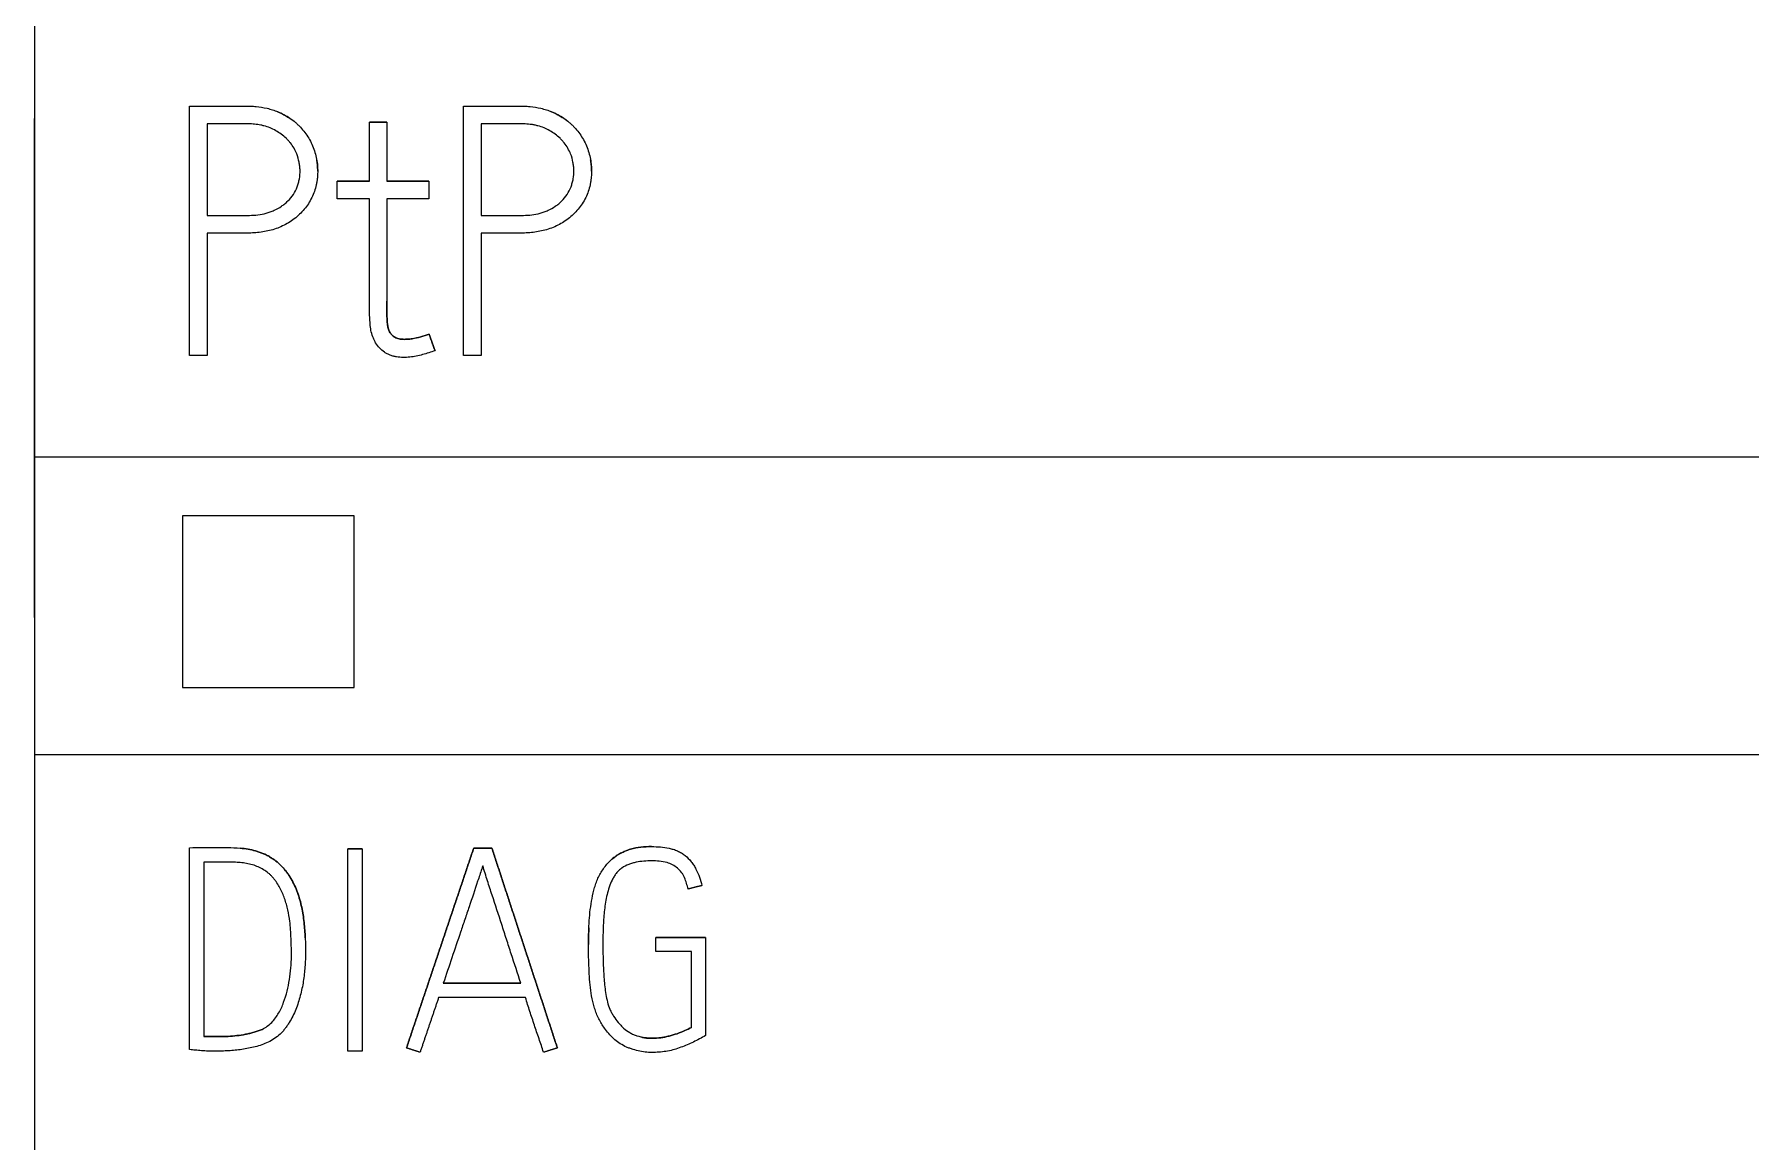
# Model space of a CAD drawing. Header units: millimetres. Extents: x 6750 to 121550, y -28210 to 66060.
# Drawn here: x 16093.57 to 16103.44, y 16185.09 to 16191.46 of the extents above; entities that cross this region are included whole.
import ezdxf

# ---------------------------------------------------------------- set-up
doc = ezdxf.new("R2010")
doc.units = ezdxf.units.MM
doc.layers.add('1', color=7, linetype='Continuous')

# ---------------------------------------------------------------- blocks, each defined once
blk = doc.blocks.new('1')
at = {"layer": '1', "color": 7, "linetype": 'Continuous', "lineweight": 13}
for p, q in [((40264.824, 18146.799), (40264.824, 18143.2)), ((40264.824, 18139.999), (40264.824, 18143.2)), ((40264.824, 18139.999), (40264.824, 18122.849))]:
    blk.add_line(p, q, dxfattribs=at)
blk = doc.blocks.new('2')
at = {"layer": '1', "color": 7, "linetype": 'Continuous', "lineweight": 13}
for p, q in [((40322.163, 18142.279), (40322.163, 18136.492)), ((40323.158, 18137.142), (40323.158, 18138.742)), ((40324.913, 18137.142), (40324.913, 18138.742)), ((40323.271, 18138.629), (40323.271, 18138.041)), ((40324.312, 18138.261), (40324.312, 18138.64)), ((40324.312, 18138.64), (40324.312, 18138.64)), ((40324.423, 18138.64), (40324.312, 18138.64)), ((40324.312, 18138.64), (40324.423, 18138.64)), ((40324.423, 18138.64), (40324.423, 18138.261)), ((40324.423, 18138.64), (40324.423, 18138.64)), ((40325.026, 18138.629), (40325.026, 18138.041)), ((40323.979, 18138.325), (40323.979, 18138.325)), ((40324.103, 18138.147), (40324.103, 18138.261)), ((40324.103, 18138.261), (40324.103, 18138.261)), ((40324.312, 18138.261), (40324.103, 18138.261)), ((40324.103, 18138.261), (40324.312, 18138.261)), ((40324.691, 18138.261), (40324.423, 18138.261)), ((40324.423, 18138.261), (40324.691, 18138.261)), ((40324.691, 18138.261), (40324.691, 18138.147)), ((40324.691, 18138.261), (40324.691, 18138.261)), ((40325.734, 18138.325), (40325.734, 18138.325)), ((40324.312, 18138.147), (40324.103, 18138.147)), ((40324.691, 18138.147), (40324.423, 18138.147)), ((40323.271, 18137.928), (40323.271, 18137.142)), ((40325.026, 18137.928), (40325.026, 18137.142)), ((40324.426, 18137.344), (40324.426, 18137.344)), ((40324.44, 18137.294), (40324.44, 18137.294)), ((40324.474, 18137.26), (40324.474, 18137.26)), ((40324.693, 18137.28), (40324.693, 18137.28)), ((40323.271, 18137.142), (40323.158, 18137.142)), ((40324.731, 18137.173), (40324.731, 18137.173)), ((40325.026, 18137.142), (40324.913, 18137.142)), ((40322.163, 18136.492), (40322.163, 18134.582)), ((40337.163, 18136.492), (40322.163, 18136.492)), ((40323.113, 18136.115), (40323.113, 18135.015)), ((40324.213, 18136.115), (40323.113, 18136.115)), ((40324.213, 18135.015), (40324.213, 18136.115)), ((40323.113, 18135.015), (40324.213, 18135.015)), ((40322.163, 18134.582), (40322.163, 18076.348)), ((40337.163, 18134.582), (40322.163, 18134.582)), ((40323.158, 18132.692), (40323.158, 18133.987)), ((40323.483, 18133.984), (40323.483, 18133.984)), ((40324.173, 18133.98), (40324.173, 18133.98)), ((40324.263, 18133.98), (40324.173, 18133.98)), ((40324.173, 18133.98), (40324.263, 18133.98)), ((40324.173, 18132.683), (40324.173, 18133.98)), ((40324.263, 18133.98), (40324.263, 18133.98)), ((40324.263, 18133.98), (40324.263, 18132.683)), ((40325.095, 18133.985), (40324.979, 18133.985)), ((40324.979, 18133.985), (40324.979, 18133.985)), ((40324.979, 18133.985), (40325.095, 18133.985)), ((40325.095, 18133.985), (40325.095, 18133.985)), ((40326.119, 18133.994), (40326.119, 18133.994)), ((40323.25, 18133.895), (40323.25, 18132.777)), ((40325.865, 18133.913), (40325.865, 18133.913)), ((40326.441, 18133.744), (40326.441, 18133.744)), ((40326.146, 18133.322), (40326.146, 18133.412)), ((40326.465, 18133.412), (40326.146, 18133.412)), ((40326.146, 18133.412), (40326.146, 18133.412)), ((40326.146, 18133.412), (40326.465, 18133.412)), ((40326.465, 18133.412), (40326.465, 18133.412)), ((40326.465, 18133.412), (40326.465, 18132.783)), ((40323.901, 18133.311), (40323.901, 18133.311)), ((40325.715, 18133.367), (40325.715, 18133.367)), ((40326.375, 18133.322), (40326.146, 18133.322)), ((40326.375, 18132.835), (40326.375, 18133.322)), ((40325.28, 18133.118), (40324.784, 18133.118)), ((40324.784, 18133.118), (40325.28, 18133.118)), ((40325.311, 18133.026), (40324.754, 18133.026)), ((40323.406, 18132.777), (40323.406, 18132.777)), ((40323.623, 18132.822), (40323.623, 18132.822)), ((40326.124, 18132.765), (40326.124, 18132.765)), ((40326.332, 18132.814), (40326.332, 18132.814)), ((40324.263, 18132.683), (40324.173, 18132.683)), ((40324.548, 18132.703), (40324.548, 18132.703)), ((40325.515, 18132.703), (40325.515, 18132.703))]:
    blk.add_line(p, q, dxfattribs=at)
at = {"layer": '1', "color": 7, "linetype": 'Continuous', "lineweight": 25}
for p, q in [((40323.723, 18138.706), (40323.723, 18138.706)), ((40325.478, 18138.706), (40325.478, 18138.706))]:
    blk.add_line(p, q, dxfattribs=at)
at = {"layer": '1', "color": 7, "linetype": 'Continuous', "lineweight": 13}
for points, knots in [([(40323.158, 18138.742), (40323.253, 18138.742), (40323.371, 18138.742), (40323.49, 18138.742), (40323.525, 18138.742), (40323.537, 18138.742), (40323.561, 18138.742), (40323.573, 18138.741), (40323.608, 18138.737), (40323.631, 18138.734), (40323.666, 18138.725), (40323.678, 18138.722), (40323.7, 18138.715), (40323.712, 18138.711), (40323.723, 18138.706)], [0, 0, 0, 0, 0.5, 0.625, 0.625, 0.6875, 0.6875, 0.75, 0.75, 0.875, 0.875, 0.9375, 0.9375, 1, 1, 1, 1]), ([(40323.723, 18138.706), (40323.75, 18138.694), (40323.776, 18138.68), (40323.813, 18138.656), (40323.825, 18138.647), (40323.842, 18138.633), (40323.847, 18138.628), (40323.858, 18138.618), (40323.863, 18138.612), (40323.888, 18138.585), (40323.906, 18138.562), (40323.929, 18138.524), (40323.936, 18138.511), (40323.948, 18138.484), (40323.953, 18138.47), (40323.962, 18138.442), (40323.966, 18138.428), (40323.973, 18138.399), (40323.975, 18138.385), (40323.98, 18138.34), (40323.98, 18138.311), (40323.976, 18138.275), (40323.975, 18138.267), (40323.973, 18138.253), (40323.971, 18138.245), (40323.966, 18138.224), (40323.962, 18138.209), (40323.953, 18138.182), (40323.947, 18138.168), (40323.934, 18138.142), (40323.927, 18138.129), (40323.903, 18138.091), (40323.884, 18138.069), (40323.852, 18138.038), (40323.841, 18138.028), (40323.817, 18138.01), (40323.793, 18137.993), (40323.767, 18137.98), (40323.74, 18137.967), (40323.726, 18137.961), (40323.684, 18137.947), (40323.656, 18137.94), (40323.612, 18137.933), (40323.597, 18137.931), (40323.568, 18137.929), (40323.553, 18137.928), (40323.531, 18137.927), (40323.523, 18137.928), (40323.509, 18137.928), (40323.486, 18137.928), (40323.405, 18137.928), (40323.331, 18137.928), (40323.271, 18137.928)], [0, 0, 0, 0, 0.0625, 0.0625, 0.09375, 0.09375, 0.109375, 0.109375, 0.125, 0.125, 0.1875, 0.1875, 0.21875, 0.21875, 0.25, 0.25, 0.28125, 0.28125, 0.3125, 0.3125, 0.375, 0.375, 0.390625, 0.390625, 0.40625, 0.40625, 0.4375, 0.4375, 0.46875, 0.46875, 0.5, 0.5, 0.5625, 0.5625, 0.59375, 0.59375, 0.625, 0.65625, 0.65625, 0.6875, 0.6875, 0.75, 0.75, 0.78125, 0.78125, 0.8125, 0.8125, 0.828125, 0.828125, 0.84375, 0.875, 1, 1, 1, 1]), ([(40323.815, 18138.654), (40323.81, 18138.657), (40323.794, 18138.669), (40323.776, 18138.679), (40323.75, 18138.693), (40323.736, 18138.7), (40323.723, 18138.706)], [0, 0, 0, 0, 0.159134, 0.579567, 0.579567, 1, 1, 1, 1]), ([(40324.913, 18138.742), (40325.008, 18138.742), (40325.126, 18138.742), (40325.245, 18138.742), (40325.281, 18138.742), (40325.292, 18138.742), (40325.316, 18138.742), (40325.328, 18138.741), (40325.363, 18138.737), (40325.386, 18138.734), (40325.421, 18138.725), (40325.433, 18138.722), (40325.456, 18138.715), (40325.467, 18138.711), (40325.478, 18138.706)], [0, 0, 0, 0, 0.5, 0.625, 0.625, 0.6875, 0.6875, 0.75, 0.75, 0.875, 0.875, 0.9375, 0.9375, 1, 1, 1, 1]), ([(40325.478, 18138.706), (40325.505, 18138.694), (40325.531, 18138.68), (40325.568, 18138.656), (40325.58, 18138.647), (40325.597, 18138.633), (40325.602, 18138.628), (40325.613, 18138.618), (40325.618, 18138.612), (40325.644, 18138.585), (40325.661, 18138.562), (40325.684, 18138.524), (40325.691, 18138.511), (40325.703, 18138.484), (40325.708, 18138.47), (40325.718, 18138.442), (40325.722, 18138.428), (40325.728, 18138.399), (40325.73, 18138.385), (40325.735, 18138.34), (40325.735, 18138.311), (40325.731, 18138.275), (40325.73, 18138.267), (40325.728, 18138.253), (40325.726, 18138.245), (40325.722, 18138.224), (40325.718, 18138.209), (40325.708, 18138.182), (40325.703, 18138.168), (40325.69, 18138.142), (40325.682, 18138.129), (40325.658, 18138.091), (40325.639, 18138.069), (40325.607, 18138.038), (40325.596, 18138.028), (40325.572, 18138.01), (40325.548, 18137.993), (40325.522, 18137.98), (40325.495, 18137.967), (40325.481, 18137.961), (40325.439, 18137.947), (40325.411, 18137.94), (40325.367, 18137.933), (40325.353, 18137.931), (40325.323, 18137.929), (40325.308, 18137.928), (40325.286, 18137.927), (40325.279, 18137.928), (40325.264, 18137.928), (40325.242, 18137.928), (40325.16, 18137.928), (40325.086, 18137.928), (40325.026, 18137.928)], [0, 0, 0, 0, 0.0625, 0.0625, 0.09375, 0.09375, 0.109375, 0.109375, 0.125, 0.125, 0.1875, 0.1875, 0.21875, 0.21875, 0.25, 0.25, 0.28125, 0.28125, 0.3125, 0.3125, 0.375, 0.375, 0.390625, 0.390625, 0.40625, 0.40625, 0.4375, 0.4375, 0.46875, 0.46875, 0.5, 0.5, 0.5625, 0.5625, 0.59375, 0.59375, 0.625, 0.65625, 0.65625, 0.6875, 0.6875, 0.75, 0.75, 0.78125, 0.78125, 0.8125, 0.8125, 0.828125, 0.828125, 0.84375, 0.875, 1, 1, 1, 1]), ([(40325.57, 18138.654), (40325.566, 18138.657), (40325.549, 18138.669), (40325.531, 18138.679), (40325.505, 18138.693), (40325.492, 18138.7), (40325.478, 18138.706)], [0, 0, 0, 0, 0.159134, 0.579567, 0.579567, 1, 1, 1, 1]), ([(40323.845, 18138.435), (40323.835, 18138.46), (40323.821, 18138.484), (40323.8, 18138.511), (40323.796, 18138.516), (40323.786, 18138.526), (40323.782, 18138.531), (40323.767, 18138.545), (40323.756, 18138.554), (40323.734, 18138.57), (40323.723, 18138.578), (40323.699, 18138.591), (40323.686, 18138.597), (40323.661, 18138.608), (40323.648, 18138.612), (40323.628, 18138.617), (40323.622, 18138.619), (40323.608, 18138.622), (40323.588, 18138.625), (40323.568, 18138.627), (40323.548, 18138.629), (40323.541, 18138.629), (40323.528, 18138.629), (40323.521, 18138.629), (40323.487, 18138.629), (40323.406, 18138.629), (40323.325, 18138.629), (40323.271, 18138.629)], [0, 0, 0, 0, 0.125, 0.125, 0.15625, 0.15625, 0.1875, 0.1875, 0.25, 0.25, 0.3125, 0.3125, 0.375, 0.375, 0.4375, 0.4375, 0.46875, 0.46875, 0.5, 0.5625, 0.5625, 0.59375, 0.59375, 0.625, 0.625, 0.75, 1, 1, 1, 1]), ([(40325.6, 18138.435), (40325.59, 18138.46), (40325.576, 18138.484), (40325.555, 18138.511), (40325.551, 18138.516), (40325.542, 18138.526), (40325.537, 18138.531), (40325.522, 18138.545), (40325.512, 18138.554), (40325.49, 18138.57), (40325.478, 18138.578), (40325.454, 18138.591), (40325.442, 18138.597), (40325.417, 18138.608), (40325.404, 18138.612), (40325.384, 18138.617), (40325.377, 18138.619), (40325.364, 18138.622), (40325.343, 18138.625), (40325.323, 18138.627), (40325.303, 18138.629), (40325.296, 18138.629), (40325.283, 18138.629), (40325.276, 18138.629), (40325.242, 18138.629), (40325.161, 18138.629), (40325.08, 18138.629), (40325.026, 18138.629)], [0, 0, 0, 0, 0.125, 0.125, 0.15625, 0.15625, 0.1875, 0.1875, 0.25, 0.25, 0.3125, 0.3125, 0.375, 0.375, 0.4375, 0.4375, 0.46875, 0.46875, 0.5, 0.5625, 0.5625, 0.59375, 0.59375, 0.625, 0.625, 0.75, 1, 1, 1, 1]), ([(40323.271, 18138.041), (40323.343, 18138.041), (40323.425, 18138.041), (40323.506, 18138.041), (40323.524, 18138.041), (40323.533, 18138.041), (40323.56, 18138.042), (40323.578, 18138.043), (40323.614, 18138.047), (40323.631, 18138.051), (40323.657, 18138.058), (40323.666, 18138.061), (40323.683, 18138.067), (40323.691, 18138.07), (40323.716, 18138.082), (40323.732, 18138.09), (40323.754, 18138.105), (40323.761, 18138.11), (40323.775, 18138.122), (40323.782, 18138.128), (40323.801, 18138.147), (40323.813, 18138.161), (40323.833, 18138.191), (40323.841, 18138.207), (40323.85, 18138.232), (40323.853, 18138.241), (40323.858, 18138.258), (40323.86, 18138.267), (40323.865, 18138.294), (40323.866, 18138.311), (40323.866, 18138.338), (40323.865, 18138.348), (40323.863, 18138.365), (40323.859, 18138.392), (40323.851, 18138.418), (40323.845, 18138.435)], [0, 0, 0, 0, 0.25, 0.28125, 0.28125, 0.3125, 0.3125, 0.375, 0.375, 0.4375, 0.4375, 0.46875, 0.46875, 0.5, 0.5, 0.5625, 0.5625, 0.59375, 0.59375, 0.625, 0.625, 0.6875, 0.6875, 0.75, 0.75, 0.78125, 0.78125, 0.8125, 0.8125, 0.875, 0.875, 0.90625, 0.90625, 0.9375, 1, 1, 1, 1]), ([(40323.979, 18138.325), (40323.979, 18138.339), (40323.978, 18138.353), (40323.976, 18138.378), (40323.974, 18138.388), (40323.973, 18138.398)], [0, 0, 0, 0, 0.572603, 0.572603, 1, 1, 1, 1]), ([(40325.026, 18138.041), (40325.099, 18138.041), (40325.18, 18138.041), (40325.261, 18138.041), (40325.279, 18138.041), (40325.288, 18138.041), (40325.315, 18138.042), (40325.333, 18138.043), (40325.369, 18138.047), (40325.387, 18138.051), (40325.413, 18138.058), (40325.421, 18138.061), (40325.438, 18138.067), (40325.447, 18138.07), (40325.471, 18138.082), (40325.487, 18138.09), (40325.509, 18138.105), (40325.517, 18138.11), (40325.531, 18138.122), (40325.537, 18138.128), (40325.556, 18138.147), (40325.568, 18138.161), (40325.588, 18138.191), (40325.596, 18138.207), (40325.606, 18138.232), (40325.608, 18138.241), (40325.613, 18138.258), (40325.615, 18138.267), (40325.62, 18138.294), (40325.621, 18138.311), (40325.621, 18138.338), (40325.62, 18138.348), (40325.618, 18138.365), (40325.614, 18138.392), (40325.607, 18138.418), (40325.6, 18138.435)], [0, 0, 0, 0, 0.25, 0.28125, 0.28125, 0.3125, 0.3125, 0.375, 0.375, 0.4375, 0.4375, 0.46875, 0.46875, 0.5, 0.5, 0.5625, 0.5625, 0.59375, 0.59375, 0.625, 0.625, 0.6875, 0.6875, 0.75, 0.75, 0.78125, 0.78125, 0.8125, 0.8125, 0.875, 0.875, 0.90625, 0.90625, 0.9375, 1, 1, 1, 1]), ([(40325.734, 18138.325), (40325.734, 18138.339), (40325.734, 18138.353), (40325.731, 18138.378), (40325.73, 18138.388), (40325.728, 18138.398)], [0, 0, 0, 0, 0.572603, 0.572603, 1, 1, 1, 1]), ([(40324.731, 18137.173), (40324.705, 18137.164), (40324.678, 18137.156), (40324.638, 18137.145), (40324.624, 18137.142), (40324.597, 18137.136), (40324.583, 18137.134), (40324.555, 18137.131), (40324.541, 18137.131), (40324.513, 18137.131), (40324.499, 18137.132), (40324.478, 18137.135), (40324.471, 18137.137), (40324.458, 18137.14), (40324.444, 18137.144), (40324.431, 18137.15), (40324.419, 18137.156), (40324.413, 18137.16), (40324.396, 18137.172), (40324.385, 18137.181), (40324.365, 18137.202), (40324.357, 18137.213), (40324.346, 18137.231), (40324.343, 18137.238), (40324.337, 18137.25), (40324.335, 18137.257), (40324.327, 18137.277), (40324.323, 18137.29), (40324.319, 18137.311), (40324.318, 18137.317), (40324.316, 18137.331), (40324.316, 18137.338), (40324.314, 18137.36), (40324.313, 18137.374), (40324.312, 18137.395), (40324.312, 18137.402), (40324.312, 18137.416), (40324.312, 18137.437), (40324.312, 18137.683), (40324.312, 18137.922), (40324.312, 18138.147)], [0, 0, 0, 0, 0.0625, 0.0625, 0.09375, 0.09375, 0.125, 0.125, 0.15625, 0.15625, 0.1875, 0.1875, 0.203125, 0.203125, 0.21875, 0.234375, 0.234375, 0.25, 0.25, 0.28125, 0.28125, 0.3125, 0.3125, 0.328125, 0.328125, 0.34375, 0.34375, 0.375, 0.375, 0.390625, 0.390625, 0.40625, 0.40625, 0.4375, 0.4375, 0.453125, 0.453125, 0.46875, 0.5, 1, 1, 1, 1]), ([(40324.423, 18138.147), (40324.423, 18138.013), (40324.423, 18137.813), (40324.423, 18137.578), (40324.423, 18137.469), (40324.423, 18137.428), (40324.423, 18137.411), (40324.423, 18137.402), (40324.423, 18137.377), (40324.424, 18137.361), (40324.426, 18137.344)], [0, 0, 0, 0, 0.5, 0.75, 0.875, 0.90625, 0.90625, 0.9375, 0.9375, 1, 1, 1, 1]), ([(40324.426, 18137.344), (40324.424, 18137.361), (40324.423, 18137.377), (40324.423, 18137.402), (40324.423, 18137.411), (40324.423, 18137.428), (40324.423, 18137.451), (40324.423, 18137.475), (40324.423, 18137.491)], [0, 0, 0, 0, 0.342231, 0.342231, 0.513347, 0.513347, 0.684463, 1, 1, 1, 1]), ([(40324.44, 18137.294), (40324.436, 18137.302), (40324.433, 18137.31), (40324.429, 18137.327), (40324.427, 18137.335), (40324.426, 18137.344)], [0, 0, 0, 0, 0.5, 0.5, 1, 1, 1, 1]), ([(40324.474, 18137.26), (40324.467, 18137.264), (40324.46, 18137.269), (40324.449, 18137.28), (40324.444, 18137.287), (40324.44, 18137.294)], [0, 0, 0, 0, 0.5, 0.5, 1, 1, 1, 1]), ([(40324.44, 18137.294), (40324.444, 18137.287), (40324.449, 18137.28), (40324.46, 18137.269), (40324.467, 18137.264), (40324.474, 18137.26)], [0, 0, 0, 0, 0.5, 0.5, 1, 1, 1, 1]), ([(40324.693, 18137.28), (40324.676, 18137.273), (40324.658, 18137.268), (40324.621, 18137.258), (40324.603, 18137.253), (40324.575, 18137.249), (40324.566, 18137.248), (40324.547, 18137.247), (40324.537, 18137.246), (40324.523, 18137.247), (40324.519, 18137.247), (40324.509, 18137.248), (40324.505, 18137.249), (40324.491, 18137.252), (40324.482, 18137.255), (40324.474, 18137.26)], [0, 0, 0, 0, 0.25, 0.25, 0.5, 0.5, 0.625, 0.625, 0.75, 0.75, 0.8125, 0.8125, 0.875, 0.875, 1, 1, 1, 1]), ([(40324.474, 18137.26), (40324.482, 18137.255), (40324.491, 18137.252), (40324.505, 18137.249), (40324.51, 18137.248), (40324.519, 18137.247), (40324.524, 18137.247), (40324.538, 18137.246), (40324.547, 18137.247), (40324.566, 18137.248), (40324.575, 18137.249), (40324.603, 18137.254), (40324.621, 18137.258), (40324.658, 18137.268), (40324.676, 18137.273), (40324.693, 18137.28)], [0, 0, 0, 0, 0.125, 0.125, 0.1875, 0.1875, 0.25, 0.25, 0.375, 0.375, 0.5, 0.5, 0.75, 0.75, 1, 1, 1, 1]), ([(40323.158, 18133.987), (40323.212, 18133.988), (40323.266, 18133.989), (40323.348, 18133.989), (40323.375, 18133.989), (40323.429, 18133.988), (40323.456, 18133.986), (40323.483, 18133.984)], [0, 0, 0, 0, 0.5, 0.5, 0.75, 0.75, 1, 1, 1, 1]), ([(40323.899, 18133.41), (40323.898, 18133.442), (40323.895, 18133.475), (40323.89, 18133.524), (40323.888, 18133.54), (40323.883, 18133.572), (40323.877, 18133.604), (40323.869, 18133.636), (40323.862, 18133.66), (40323.86, 18133.668), (40323.855, 18133.683), (40323.853, 18133.691), (40323.844, 18133.715), (40323.838, 18133.73), (40323.824, 18133.759), (40323.817, 18133.774), (40323.804, 18133.795), (40323.8, 18133.802), (40323.791, 18133.816), (40323.786, 18133.823), (40323.771, 18133.842), (40323.755, 18133.861), (40323.738, 18133.878), (40323.726, 18133.89), (40323.72, 18133.895), (40323.707, 18133.905), (40323.7, 18133.91), (40323.686, 18133.92), (40323.679, 18133.924), (40323.658, 18133.936), (40323.643, 18133.944), (40323.613, 18133.956), (40323.597, 18133.962), (40323.565, 18133.971), (40323.549, 18133.974), (40323.516, 18133.98), (40323.5, 18133.982), (40323.483, 18133.984)], [0, 0, 0, 0, 0.125, 0.125, 0.1875, 0.1875, 0.25, 0.3125, 0.3125, 0.34375, 0.34375, 0.375, 0.375, 0.4375, 0.4375, 0.5, 0.5, 0.53125, 0.53125, 0.5625, 0.5625, 0.625, 0.65625, 0.65625, 0.6875, 0.6875, 0.71875, 0.71875, 0.75, 0.75, 0.8125, 0.8125, 0.875, 0.875, 0.9375, 0.9375, 1, 1, 1, 1]), ([(40323.483, 18133.984), (40323.516, 18133.981), (40323.549, 18133.975), (40323.596, 18133.962), (40323.611, 18133.957), (40323.634, 18133.947), (40323.642, 18133.944), (40323.657, 18133.937), (40323.664, 18133.933), (40323.685, 18133.921), (40323.699, 18133.911), (40323.718, 18133.896), (40323.724, 18133.891), (40323.736, 18133.879), (40323.742, 18133.874), (40323.76, 18133.856), (40323.77, 18133.843), (40323.79, 18133.817), (40323.799, 18133.803), (40323.816, 18133.775), (40323.824, 18133.76), (40323.838, 18133.73), (40323.844, 18133.715), (40323.855, 18133.684), (40323.86, 18133.669), (40323.869, 18133.637), (40323.873, 18133.621), (40323.88, 18133.589), (40323.883, 18133.573), (40323.888, 18133.541), (40323.89, 18133.524), (40323.895, 18133.475), (40323.898, 18133.443), (40323.899, 18133.41)], [0, 0, 0, 0, 0.125, 0.125, 0.1875, 0.1875, 0.21875, 0.21875, 0.25, 0.25, 0.3125, 0.3125, 0.34375, 0.34375, 0.375, 0.375, 0.4375, 0.4375, 0.5, 0.5, 0.5625, 0.5625, 0.625, 0.625, 0.6875, 0.6875, 0.75, 0.75, 0.8125, 0.8125, 0.875, 0.875, 1, 1, 1, 1]), ([(40326.119, 18133.994), (40326.096, 18133.994), (40326.073, 18133.993), (40326.028, 18133.988), (40326.006, 18133.983), (40325.973, 18133.974), (40325.962, 18133.97), (40325.941, 18133.961), (40325.92, 18133.952), (40325.901, 18133.94), (40325.882, 18133.928), (40325.873, 18133.921), (40325.865, 18133.913)], [0, 0, 0, 0, 0.25, 0.25, 0.5, 0.5, 0.625, 0.625, 0.75, 0.875, 0.875, 1, 1, 1, 1]), ([(40325.865, 18133.913), (40325.882, 18133.928), (40325.901, 18133.941), (40325.931, 18133.957), (40325.941, 18133.962), (40325.962, 18133.97), (40325.973, 18133.974), (40326.006, 18133.983), (40326.028, 18133.988), (40326.073, 18133.993), (40326.096, 18133.994), (40326.119, 18133.994)], [0, 0, 0, 0, 0.25, 0.25, 0.375, 0.375, 0.5, 0.5, 0.75, 0.75, 1, 1, 1, 1]), ([(40326.119, 18133.994), (40326.157, 18133.994), (40326.194, 18133.991), (40326.24, 18133.982), (40326.249, 18133.979), (40326.267, 18133.974), (40326.285, 18133.967), (40326.302, 18133.958), (40326.318, 18133.949), (40326.326, 18133.943), (40326.348, 18133.926), (40326.361, 18133.912), (40326.379, 18133.89), (40326.385, 18133.882), (40326.395, 18133.866), (40326.399, 18133.858), (40326.412, 18133.833), (40326.42, 18133.816), (40326.432, 18133.78), (40326.437, 18133.762), (40326.441, 18133.744)], [0, 0, 0, 0, 0.25, 0.25, 0.3125, 0.3125, 0.375, 0.4375, 0.4375, 0.5, 0.5, 0.625, 0.625, 0.6875, 0.6875, 0.75, 0.75, 0.875, 0.875, 1, 1, 1, 1]), ([(40323.571, 18133.874), (40323.558, 18133.878), (40323.545, 18133.882), (40323.519, 18133.887), (40323.506, 18133.889), (40323.479, 18133.892), (40323.466, 18133.893), (40323.439, 18133.894), (40323.425, 18133.895), (40323.398, 18133.895), (40323.385, 18133.895), (40323.358, 18133.895), (40323.317, 18133.895), (40323.277, 18133.895), (40323.25, 18133.895)], [0, 0, 0, 0, 0.125, 0.125, 0.25, 0.25, 0.375, 0.375, 0.5, 0.5, 0.625, 0.625, 0.75, 1, 1, 1, 1]), ([(40323.623, 18132.822), (40323.646, 18132.834), (40323.666, 18132.849), (40323.693, 18132.876), (40323.701, 18132.886), (40323.716, 18132.906), (40323.722, 18132.916), (40323.735, 18132.938), (40323.741, 18132.949), (40323.752, 18132.972), (40323.756, 18132.984), (40323.77, 18133.019), (40323.777, 18133.043), (40323.789, 18133.092), (40323.794, 18133.116), (40323.802, 18133.166), (40323.805, 18133.191), (40323.809, 18133.241), (40323.81, 18133.265), (40323.811, 18133.303), (40323.811, 18133.315), (40323.81, 18133.34), (40323.81, 18133.377), (40323.807, 18133.427), (40323.805, 18133.464), (40323.803, 18133.489), (40323.802, 18133.502), (40323.797, 18133.539), (40323.793, 18133.564), (40323.785, 18133.6), (40323.782, 18133.613), (40323.775, 18133.637), (40323.771, 18133.649), (40323.763, 18133.672), (40323.759, 18133.684), (40323.748, 18133.707), (40323.737, 18133.73), (40323.721, 18133.756), (40323.711, 18133.772), (40323.703, 18133.782), (40323.699, 18133.787), (40323.691, 18133.797), (40323.687, 18133.801), (40323.678, 18133.81), (40323.665, 18133.823), (40323.65, 18133.834), (40323.629, 18133.848), (40323.618, 18133.854), (40323.595, 18133.865), (40323.583, 18133.87), (40323.571, 18133.874)], [0, 0, 0, 0, 0.0625, 0.0625, 0.09375, 0.09375, 0.125, 0.125, 0.15625, 0.15625, 0.1875, 0.1875, 0.25, 0.25, 0.3125, 0.3125, 0.375, 0.375, 0.4375, 0.4375, 0.46875, 0.46875, 0.5, 0.5625, 0.59375, 0.59375, 0.625, 0.625, 0.6875, 0.6875, 0.71875, 0.71875, 0.75, 0.75, 0.78125, 0.78125, 0.8125, 0.84375, 0.859375, 0.859375, 0.875, 0.875, 0.890625, 0.890625, 0.90625, 0.9375, 0.9375, 0.96875, 0.96875, 1, 1, 1, 1]), ([(40325.037, 18133.87), (40325.035, 18133.864), (40325.033, 18133.857), (40325.026, 18133.838), (40325.022, 18133.825), (40325.013, 18133.798), (40325.009, 18133.785), (40325.004, 18133.772)], [0, 0, 0, 0, 0.194231, 0.194231, 0.597115, 0.597115, 1, 1, 1, 1]), ([(40325.28, 18133.118), (40325.261, 18133.181), (40325.24, 18133.243), (40325.209, 18133.337), (40325.199, 18133.369), (40325.179, 18133.431), (40325.169, 18133.463), (40325.138, 18133.556), (40325.118, 18133.619), (40325.087, 18133.713), (40325.077, 18133.744), (40325.062, 18133.791), (40325.057, 18133.807), (40325.047, 18133.839), (40325.042, 18133.854), (40325.037, 18133.87)], [0, 0, 0, 0, 0.25, 0.25, 0.375, 0.375, 0.5, 0.5, 0.75, 0.75, 0.875, 0.875, 0.9375, 0.9375, 1, 1, 1, 1]), ([(40325.823, 18132.822), (40325.808, 18132.841), (40325.795, 18132.862), (40325.779, 18132.893), (40325.773, 18132.904), (40325.764, 18132.926), (40325.76, 18132.938), (40325.753, 18132.961), (40325.749, 18132.972), (40325.743, 18132.996), (40325.741, 18133.007), (40325.733, 18133.042), (40325.73, 18133.066), (40325.724, 18133.113), (40325.722, 18133.137), (40325.719, 18133.185), (40325.718, 18133.209), (40325.716, 18133.256), (40325.715, 18133.28), (40325.715, 18133.328), (40325.715, 18133.352), (40325.715, 18133.424), (40325.716, 18133.472), (40325.721, 18133.543), (40325.723, 18133.567), (40325.729, 18133.614), (40325.733, 18133.638), (40325.742, 18133.685), (40325.747, 18133.709), (40325.757, 18133.743), (40325.761, 18133.754), (40325.769, 18133.777), (40325.774, 18133.788), (40325.784, 18133.81), (40325.79, 18133.82), (40325.802, 18133.84), (40325.809, 18133.85), (40325.823, 18133.869), (40325.831, 18133.879), (40325.847, 18133.897), (40325.856, 18133.905), (40325.865, 18133.913)], [0, 0, 0, 0, 0.0625, 0.0625, 0.09375, 0.09375, 0.125, 0.125, 0.15625, 0.15625, 0.1875, 0.1875, 0.25, 0.25, 0.3125, 0.3125, 0.375, 0.375, 0.4375, 0.4375, 0.5, 0.5, 0.625, 0.625, 0.6875, 0.6875, 0.75, 0.75, 0.8125, 0.8125, 0.84375, 0.84375, 0.875, 0.875, 0.90625, 0.90625, 0.9375, 0.9375, 0.96875, 0.96875, 1, 1, 1, 1]), ([(40326.218, 18133.891), (40326.202, 18133.895), (40326.185, 18133.898), (40326.152, 18133.902), (40326.136, 18133.902), (40326.103, 18133.902), (40326.086, 18133.902), (40326.053, 18133.899), (40326.036, 18133.897), (40326.012, 18133.892), (40326.004, 18133.89), (40325.988, 18133.886), (40325.98, 18133.883), (40325.957, 18133.874), (40325.942, 18133.866), (40325.922, 18133.852), (40325.915, 18133.846), (40325.903, 18133.835), (40325.892, 18133.822), (40325.882, 18133.809), (40325.874, 18133.795), (40325.87, 18133.787), (40325.858, 18133.765), (40325.852, 18133.75), (40325.842, 18133.718), (40325.837, 18133.702), (40325.826, 18133.654), (40325.821, 18133.621), (40325.813, 18133.556), (40325.811, 18133.523), (40325.808, 18133.457), (40325.807, 18133.424), (40325.807, 18133.358), (40325.807, 18133.325), (40325.808, 18133.259), (40325.809, 18133.226), (40325.812, 18133.177), (40325.813, 18133.161), (40325.816, 18133.128), (40325.817, 18133.111), (40325.821, 18133.079), (40325.823, 18133.062), (40325.829, 18133.03), (40325.832, 18133.013), (40325.84, 18132.981), (40325.845, 18132.966), (40325.853, 18132.947), (40325.855, 18132.943), (40325.859, 18132.936), (40325.861, 18132.932), (40325.867, 18132.921), (40325.871, 18132.914), (40325.885, 18132.893), (40325.894, 18132.879), (40325.91, 18132.86), (40325.916, 18132.854), (40325.927, 18132.842), (40325.933, 18132.836), (40325.952, 18132.819), (40325.965, 18132.809), (40325.987, 18132.797), (40325.994, 18132.793), (40326.01, 18132.786), (40326.017, 18132.784), (40326.041, 18132.776), (40326.057, 18132.771), (40326.082, 18132.767), (40326.09, 18132.766), (40326.107, 18132.765), (40326.116, 18132.765), (40326.124, 18132.765)], [0, 0, 0, 0, 0.03125, 0.03125, 0.0625, 0.0625, 0.09375, 0.09375, 0.125, 0.125, 0.140625, 0.140625, 0.15625, 0.15625, 0.1875, 0.1875, 0.203125, 0.203125, 0.21875, 0.234375, 0.234375, 0.25, 0.25, 0.28125, 0.28125, 0.3125, 0.3125, 0.375, 0.375, 0.4375, 0.4375, 0.5, 0.5, 0.5625, 0.5625, 0.625, 0.625, 0.65625, 0.65625, 0.6875, 0.6875, 0.71875, 0.71875, 0.75, 0.75, 0.78125, 0.78125, 0.789063, 0.789063, 0.796875, 0.796875, 0.8125, 0.8125, 0.84375, 0.84375, 0.859375, 0.859375, 0.875, 0.875, 0.90625, 0.90625, 0.921875, 0.921875, 0.9375, 0.9375, 0.96875, 0.96875, 0.984375, 0.984375, 1, 1, 1, 1]), ([(40326.285, 18133.856), (40326.275, 18133.864), (40326.264, 18133.871), (40326.242, 18133.883), (40326.23, 18133.887), (40326.218, 18133.891)], [0, 0, 0, 0, 0.5, 0.5, 1, 1, 1, 1]), ([(40326.353, 18133.722), (40326.347, 18133.747), (40326.34, 18133.771), (40326.327, 18133.801), (40326.324, 18133.807), (40326.318, 18133.818), (40326.314, 18133.823), (40326.303, 18133.839), (40326.295, 18133.848), (40326.285, 18133.856)], [0, 0, 0, 0, 0.5, 0.5, 0.625, 0.625, 0.75, 0.75, 1, 1, 1, 1]), ([(40325.004, 18133.772), (40324.987, 18133.717), (40324.968, 18133.663), (40324.94, 18133.581), (40324.931, 18133.554), (40324.913, 18133.499), (40324.903, 18133.472), (40324.876, 18133.391), (40324.857, 18133.336), (40324.821, 18133.227), (40324.803, 18133.173), (40324.784, 18133.118)], [0, 0, 0, 0, 0.25, 0.25, 0.375, 0.375, 0.5, 0.5, 0.75, 0.75, 1, 1, 1, 1]), ([(40323.899, 18133.41), (40323.9, 18133.378), (40323.901, 18133.347), (40323.901, 18133.285), (40323.9, 18133.254), (40323.896, 18133.207), (40323.895, 18133.192), (40323.891, 18133.161), (40323.889, 18133.145), (40323.882, 18133.099), (40323.872, 18133.053), (40323.859, 18133.009), (40323.85, 18132.979), (40323.844, 18132.964), (40323.833, 18132.935), (40323.826, 18132.921), (40323.812, 18132.893), (40323.801, 18132.872), (40323.788, 18132.853), (40323.779, 18132.84), (40323.775, 18132.834), (40323.765, 18132.821), (40323.76, 18132.815), (40323.75, 18132.803), (40323.733, 18132.786), (40323.715, 18132.772), (40323.689, 18132.754), (40323.675, 18132.746), (40323.661, 18132.74)], [0, 0, 0, 0, 0.125, 0.125, 0.25, 0.25, 0.3125, 0.3125, 0.375, 0.375, 0.5, 0.5625, 0.5625, 0.625, 0.625, 0.6875, 0.6875, 0.75, 0.78125, 0.78125, 0.8125, 0.8125, 0.84375, 0.84375, 0.875, 0.9375, 0.9375, 1, 1, 1, 1]), ([(40325.717, 18133.473), (40325.715, 18133.441), (40325.715, 18133.408), (40325.715, 18133.373), (40325.715, 18133.37), (40325.715, 18133.367)], [0, 0, 0, 0, 0.912846, 0.912846, 1, 1, 1, 1]), ([(40325.426, 18132.675), (40325.417, 18132.704), (40325.408, 18132.733), (40325.392, 18132.777), (40325.387, 18132.791), (40325.377, 18132.821), (40325.373, 18132.835), (40325.358, 18132.879), (40325.348, 18132.908), (40325.329, 18132.967), (40325.32, 18132.996), (40325.311, 18133.026)], [0, 0, 0, 0, 0.25, 0.25, 0.375, 0.375, 0.5, 0.5, 0.75, 0.75, 1, 1, 1, 1]), ([(40323.406, 18132.777), (40323.393, 18132.777), (40323.38, 18132.776), (40323.354, 18132.776), (40323.341, 18132.776), (40323.315, 18132.776), (40323.302, 18132.776), (40323.276, 18132.776), (40323.263, 18132.776), (40323.25, 18132.777)], [0, 0, 0, 0, 0.25, 0.25, 0.5, 0.5, 0.75, 0.75, 1, 1, 1, 1]), ([(40323.25, 18132.777), (40323.263, 18132.776), (40323.276, 18132.776), (40323.302, 18132.776), (40323.315, 18132.776), (40323.341, 18132.776), (40323.354, 18132.776), (40323.38, 18132.776), (40323.393, 18132.777), (40323.406, 18132.777)], [0, 0, 0, 0, 0.25, 0.25, 0.5, 0.5, 0.75, 0.75, 1, 1, 1, 1]), ([(40323.623, 18132.822), (40323.606, 18132.815), (40323.589, 18132.809), (40323.562, 18132.801), (40323.553, 18132.799), (40323.535, 18132.794), (40323.526, 18132.792), (40323.498, 18132.787), (40323.48, 18132.784), (40323.443, 18132.78), (40323.424, 18132.778), (40323.406, 18132.777)], [0, 0, 0, 0, 0.25, 0.25, 0.375, 0.375, 0.5, 0.5, 0.75, 0.75, 1, 1, 1, 1]), ([(40323.406, 18132.777), (40323.424, 18132.778), (40323.443, 18132.78), (40323.48, 18132.784), (40323.498, 18132.787), (40323.526, 18132.792), (40323.535, 18132.794), (40323.553, 18132.799), (40323.562, 18132.801), (40323.589, 18132.809), (40323.606, 18132.815), (40323.623, 18132.822)], [0, 0, 0, 0, 0.25, 0.25, 0.5, 0.5, 0.625, 0.625, 0.75, 0.75, 1, 1, 1, 1]), ([(40323.661, 18132.74), (40323.635, 18132.727), (40323.607, 18132.717), (40323.551, 18132.703), (40323.522, 18132.698), (40323.493, 18132.693)], [0, 0, 0, 0, 0.5, 0.5, 1, 1, 1, 1]), ([(40326.465, 18132.783), (40326.452, 18132.775), (40326.439, 18132.768), (40326.413, 18132.754), (40326.4, 18132.747), (40326.36, 18132.729), (40326.334, 18132.718), (40326.279, 18132.696), (40326.251, 18132.688), (40326.207, 18132.68), (40326.192, 18132.678), (40326.162, 18132.675), (40326.148, 18132.675), (40326.118, 18132.674), (40326.103, 18132.674), (40326.073, 18132.677), (40326.059, 18132.679), (40326.029, 18132.685), (40326.008, 18132.691), (40325.986, 18132.698), (40325.972, 18132.703), (40325.965, 18132.705), (40325.945, 18132.714), (40325.931, 18132.722), (40325.906, 18132.738), (40325.883, 18132.755), (40325.862, 18132.776), (40325.841, 18132.798), (40325.832, 18132.81), (40325.823, 18132.822)], [0, 0, 0, 0, 0.0625, 0.0625, 0.125, 0.125, 0.25, 0.25, 0.375, 0.375, 0.4375, 0.4375, 0.5, 0.5, 0.5625, 0.5625, 0.625, 0.625, 0.6875, 0.71875, 0.71875, 0.75, 0.75, 0.8125, 0.8125, 0.875, 0.9375, 0.9375, 1, 1, 1, 1]), ([(40326.124, 18132.765), (40326.107, 18132.765), (40326.084, 18132.766), (40326.061, 18132.771), (40326.055, 18132.772)], [0, 0, 0, 0, 0.711997, 1, 1, 1, 1]), ([(40326.332, 18132.814), (40326.316, 18132.807), (40326.299, 18132.8), (40326.265, 18132.789), (40326.248, 18132.784), (40326.222, 18132.777), (40326.213, 18132.775), (40326.195, 18132.771), (40326.187, 18132.77), (40326.16, 18132.766), (40326.142, 18132.764), (40326.124, 18132.765)], [0, 0, 0, 0, 0.25, 0.25, 0.5, 0.5, 0.625, 0.625, 0.75, 0.75, 1, 1, 1, 1]), ([(40326.124, 18132.765), (40326.142, 18132.764), (40326.16, 18132.766), (40326.187, 18132.77), (40326.196, 18132.771), (40326.213, 18132.775), (40326.222, 18132.777), (40326.248, 18132.784), (40326.265, 18132.789), (40326.299, 18132.8), (40326.316, 18132.807), (40326.332, 18132.814)], [0, 0, 0, 0, 0.25, 0.25, 0.375, 0.375, 0.5, 0.5, 0.75, 0.75, 1, 1, 1, 1]), ([(40323.234, 18132.685), (40323.228, 18132.686), (40323.221, 18132.687), (40323.207, 18132.688), (40323.201, 18132.688), (40323.182, 18132.69), (40323.17, 18132.691), (40323.158, 18132.692)], [0, 0, 0, 0, 0.264965, 0.264965, 0.52993, 0.52993, 1, 1, 1, 1]), ([(40323.407, 18132.684), (40323.393, 18132.684), (40323.379, 18132.683), (40323.35, 18132.682), (40323.335, 18132.682), (40323.307, 18132.682), (40323.292, 18132.682), (40323.263, 18132.683), (40323.249, 18132.684), (40323.234, 18132.685)], [0, 0, 0, 0, 0.25, 0.25, 0.5, 0.5, 0.75, 0.75, 1, 1, 1, 1])]:
    blk.add_open_spline(points, degree=3, knots=knots, dxfattribs=at)
for points in [[(40324.426, 18137.344), (40324.428, 18137.327), (40324.432, 18137.309), (40324.44, 18137.294)], [(40326.375, 18132.835), (40326.361, 18132.827), (40326.347, 18132.821), (40326.332, 18132.814)], [(40326.332, 18132.814), (40326.347, 18132.821), (40326.361, 18132.827), (40326.375, 18132.835)], [(40323.493, 18132.693), (40323.465, 18132.689), (40323.436, 18132.686), (40323.407, 18132.684)]]:
    blk.add_open_spline(points, degree=3, dxfattribs=at)
for points, weights in [([(40324.731, 18137.173), (40324.712, 18137.226), (40324.693, 18137.28)], [0.500000018623, 0.499999981377, 0.500000018623]), ([(40324.693, 18137.28), (40324.712, 18137.226), (40324.731, 18137.173)], [0.500000012592, 0.499999987408, 0.500000012592]), ([(40324.979, 18133.985), (40324.764, 18133.344), (40324.548, 18132.703)], [0.500000091547, 0.499999908453, 0.500000091547]), ([(40324.548, 18132.703), (40324.764, 18133.344), (40324.979, 18133.985)], [0.500000091359, 0.499999908641, 0.500000091359]), ([(40325.515, 18132.703), (40325.305, 18133.344), (40325.095, 18133.985)], [0.500000091532, 0.499999908468, 0.500000091532]), ([(40325.095, 18133.985), (40325.305, 18133.344), (40325.515, 18132.703)], [0.500000091347, 0.499999908653, 0.500000091347]), ([(40326.441, 18133.744), (40326.397, 18133.733), (40326.353, 18133.722)], [0.499997789, 0.500002211, 0.499997789]), ([(40324.754, 18133.026), (40324.694, 18132.85), (40324.635, 18132.675)], [0.500000007803, 0.499999992197, 0.500000007803]), ([(40324.635, 18132.675), (40324.592, 18132.689), (40324.548, 18132.703)], [0.500000950913, 0.499999049087, 0.500000950913]), ([(40325.515, 18132.703), (40325.471, 18132.689), (40325.426, 18132.675)], [0.499999614214, 0.500000385786, 0.499999614214])]:
    blk.add_rational_spline(points, weights, degree=2, dxfattribs=at)

msp = doc.modelspace()

# ---------------------------------------------------------------- block references
at = {"xscale": 0.8966695132365401, "yscale": 0.8966695132365401, "zscale": 0.8966695132365401}
for name, p in [('2', (-20062.0798, -73.4144)), ('1', (-20010.6655, -77.4821))]:
    msp.add_blockref(name, p, dxfattribs=at)

doc.saveas('drawing.dxf')
